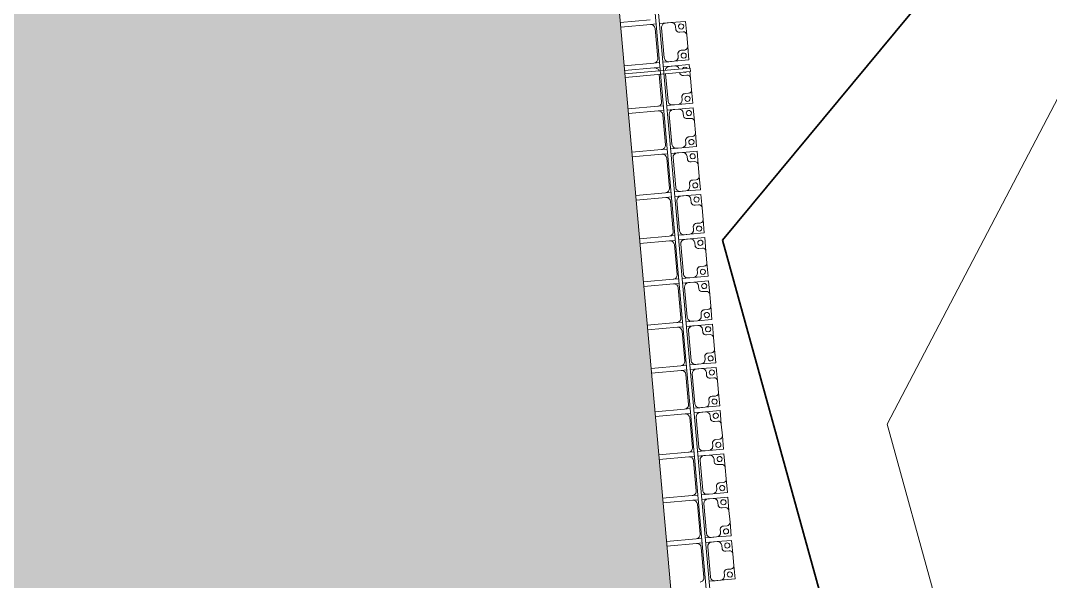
# Model space of a CAD drawing. Header units: millimetres. Extents: x -861324 to 439029, y -308065 to 694685.
# Drawn here: x -21523 to -9671, y 87816 to 94275 of the extents above; entities that cross this region are included whole.
import ezdxf

# ---------------------------------------------------------------- set-up
doc = ezdxf.new("R2010")
doc.units = ezdxf.units.MM
for name, color, linetype, lineweight in [('A-DETL-GENF', 92, 'Continuous', 9), ('A-DETL-THIN', 151, 'Continuous', 9), ('A-GENM', 13, 'Continuous', 9), ('C-TOPO-MAJR', 7, 'Continuous', 35), ('C-TOPO-MINR', 7, 'Continuous', 9), ('S-BEAM', 12, 'Continuous', 9)]:
    doc.layers.add(name, color=color, linetype=linetype, lineweight=lineweight)

# ---------------------------------------------------------------- blocks, each defined once
blk = doc.blocks.new('Dầm C52 - Dầm C52-21055-BỐ TRÍ BÈ PIN HỒ BẢN MÒNG')
at = {"layer": 'S-BEAM', "color": 7}
for p, q in [((-63556, 20), (63556, 20)), ((63556, -20), (-63556, -20))]:
    blk.add_line(p, q, dxfattribs=at)
blk = doc.blocks.new('Dầm C52 - Hộp 40x60-15957-BỐ TRÍ BÈ PIN HỒ BẢN MÒNG')
at = {"layer": 'S-BEAM', "color": 7}
for p, q in [((36408, 20), (37160, 20)), ((37160, 20), (37160, -20)), ((37160, -20), (36408, -20))]:
    blk.add_line(p, q, dxfattribs=at)
blk = doc.blocks.new('Dai phaodi lai - DẢI PHAO ĐI LẠI-21666-BỐ TRÍ BÈ PIN HỒ BẢN MÒNG')
at = {"layer": 'A-GENM', "color": 9}
for p, q in [((75777, 748), (75933, 748)), ((75777, 579), (75777, 748)), ((75777, 748), (75777, 579)), ((75933, 748), (75777, 748)), ((76067, 748), (76223, 748)), ((76223, 748), (76067, 748)), ((76223, 748), (76223, 579)), ((76223, 579), (76223, 748)), ((76277, 748), (76318, 748)), ((76277, 579), (76277, 748)), ((76277, 748), (76277, 579)), ((76318, 748), (76277, 748)), ((76358, 748), (76433, 748)), ((76433, 748), (76358, 748)), ((76567, 748), (76723, 748)), ((76723, 748), (76567, 748)), ((76723, 748), (76723, 579)), ((76723, 579), (76723, 748)), ((76777, 748), (76933, 748)), ((76777, 579), (76777, 748)), ((76777, 748), (76777, 579)), ((76933, 748), (76777, 748)), ((77067, 748), (77223, 748)), ((77223, 748), (77067, 748)), ((77223, 748), (77223, 579)), ((77223, 579), (77223, 748)), ((77277, 748), (77433, 748)), ((77277, 579), (77277, 748)), ((77277, 748), (77277, 579)), ((77433, 748), (77277, 748)), ((77567, 748), (77723, 748)), ((77723, 748), (77567, 748)), ((77723, 748), (77723, 579)), ((77723, 579), (77723, 748)), ((77777, 748), (77933, 748)), ((77777, 579), (77777, 748)), ((77777, 748), (77777, 579)), ((77933, 748), (77777, 748)), ((78067, 748), (78223, 748)), ((78223, 748), (78067, 748)), ((78223, 748), (78223, 579)), ((78223, 579), (78223, 748)), ((78277, 748), (78433, 748)), ((78277, 579), (78277, 748)), ((78277, 748), (78277, 579)), ((78433, 748), (78277, 748)), ((78567, 748), (78723, 748)), ((78723, 748), (78567, 748)), ((78723, 748), (78723, 579)), ((78723, 579), (78723, 748)), ((78777, 748), (78933, 748)), ((78777, 579), (78777, 748)), ((78777, 748), (78777, 579)), ((78933, 748), (78777, 748)), ((79067, 748), (79223, 748)), ((79223, 748), (79067, 748)), ((79223, 748), (79223, 579)), ((79223, 579), (79223, 748)), ((79277, 748), (79433, 748)), ((79277, 579), (79277, 748)), ((79277, 748), (79277, 579)), ((79433, 748), (79277, 748)), ((79567, 748), (79723, 748)), ((79723, 748), (79567, 748)), ((79723, 748), (79723, 579)), ((79723, 579), (79723, 748)), ((79777, 748), (79933, 748)), ((79777, 579), (79777, 748)), ((79777, 748), (79777, 579)), ((79933, 748), (79777, 748)), ((80067, 748), (80223, 748)), ((80223, 748), (80067, 748)), ((80223, 748), (80223, 579)), ((80223, 579), (80223, 748)), ((80277, 748), (80433, 748)), ((80277, 579), (80277, 748)), ((80277, 748), (80277, 579)), ((80433, 748), (80277, 748)), ((80567, 748), (80723, 748)), ((80723, 748), (80567, 748)), ((80723, 748), (80723, 579)), ((80723, 579), (80723, 748)), ((80777, 748), (80933, 748)), ((80777, 579), (80777, 748)), ((80777, 748), (80777, 579)), ((80933, 748), (80777, 748)), ((81067, 748), (81223, 748)), ((81223, 748), (81067, 748)), ((81223, 748), (81223, 579)), ((81223, 579), (81223, 748)), ((81277, 748), (81433, 748)), ((81277, 579), (81277, 748)), ((81277, 748), (81277, 579)), ((81433, 748), (81277, 748)), ((81567, 748), (81723, 748)), ((81723, 748), (81567, 748)), ((81723, 748), (81723, 579)), ((81723, 579), (81723, 748)), ((81777, 748), (81933, 748)), ((81777, 579), (81777, 748)), ((81777, 748), (81777, 579)), ((81933, 748), (81777, 748)), ((82067, 748), (82223, 748)), ((82223, 748), (82067, 748)), ((82223, 748), (82223, 579)), ((82223, 579), (82223, 748)), ((75827, 629), (75864, 629)), ((75864, 629), (75827, 629)), ((75827, 629), (75864, 629)), ((75895, 671), (75895, 710)), ((75895, 710), (75895, 671)), ((75895, 671), (75895, 710)), ((76136, 629), (76173, 629)), ((76173, 629), (76136, 629)), ((76136, 629), (76173, 629)), ((76395, 671), (76395, 710)), ((76395, 710), (76395, 671)), ((76395, 671), (76395, 710)), ((76636, 629), (76673, 629)), ((76673, 629), (76636, 629)), ((76636, 629), (76673, 629)), ((76827, 629), (76864, 629)), ((76864, 629), (76827, 629)), ((76827, 629), (76864, 629)), ((76895, 671), (76895, 710)), ((76895, 710), (76895, 671)), ((76895, 671), (76895, 710)), ((77136, 629), (77173, 629)), ((77173, 629), (77136, 629)), ((77136, 629), (77173, 629)), ((77327, 629), (77364, 629)), ((77364, 629), (77327, 629)), ((77327, 629), (77364, 629)), ((77395, 671), (77395, 710)), ((77395, 710), (77395, 671)), ((77395, 671), (77395, 710)), ((77636, 629), (77673, 629)), ((77673, 629), (77636, 629)), ((77636, 629), (77673, 629)), ((77827, 629), (77864, 629)), ((77864, 629), (77827, 629)), ((77827, 629), (77864, 629)), ((77895, 671), (77895, 710)), ((77895, 710), (77895, 671)), ((77895, 671), (77895, 710)), ((78136, 629), (78173, 629)), ((78173, 629), (78136, 629)), ((78136, 629), (78173, 629)), ((78327, 629), (78364, 629)), ((78364, 629), (78327, 629)), ((78327, 629), (78364, 629)), ((78395, 671), (78395, 710)), ((78395, 710), (78395, 671)), ((78395, 671), (78395, 710)), ((78636, 629), (78673, 629)), ((78673, 629), (78636, 629)), ((78636, 629), (78673, 629)), ((78827, 629), (78864, 629)), ((78864, 629), (78827, 629)), ((78827, 629), (78864, 629)), ((78895, 671), (78895, 710)), ((78895, 710), (78895, 671)), ((78895, 671), (78895, 710)), ((79136, 629), (79173, 629)), ((79173, 629), (79136, 629)), ((79136, 629), (79173, 629)), ((79327, 629), (79364, 629)), ((79364, 629), (79327, 629)), ((79327, 629), (79364, 629)), ((79395, 671), (79395, 710)), ((79395, 710), (79395, 671)), ((79395, 671), (79395, 710)), ((79636, 629), (79673, 629)), ((79673, 629), (79636, 629)), ((79636, 629), (79673, 629)), ((79827, 629), (79864, 629)), ((79864, 629), (79827, 629)), ((79827, 629), (79864, 629)), ((79895, 671), (79895, 710)), ((79895, 710), (79895, 671)), ((79895, 671), (79895, 710)), ((80136, 629), (80173, 629)), ((80173, 629), (80136, 629)), ((80136, 629), (80173, 629)), ((80327, 629), (80364, 629)), ((80364, 629), (80327, 629)), ((80327, 629), (80364, 629)), ((80395, 671), (80395, 710)), ((80395, 710), (80395, 671)), ((80395, 671), (80395, 710)), ((80636, 629), (80673, 629)), ((80673, 629), (80636, 629)), ((80636, 629), (80673, 629)), ((80827, 629), (80864, 629)), ((80864, 629), (80827, 629)), ((80827, 629), (80864, 629)), ((80895, 671), (80895, 710)), ((80895, 710), (80895, 671)), ((80895, 671), (80895, 710)), ((81136, 629), (81173, 629)), ((81173, 629), (81136, 629)), ((81136, 629), (81173, 629)), ((81327, 629), (81364, 629)), ((81364, 629), (81327, 629)), ((81327, 629), (81364, 629)), ((81395, 671), (81395, 710)), ((81395, 710), (81395, 671)), ((81395, 671), (81395, 710)), ((81636, 629), (81673, 629)), ((81673, 629), (81636, 629)), ((81636, 629), (81673, 629)), ((81827, 629), (81864, 629)), ((81864, 629), (81827, 629)), ((81827, 629), (81864, 629)), ((81895, 671), (81895, 710)), ((81895, 710), (81895, 671)), ((81895, 671), (81895, 710)), ((82136, 629), (82173, 629)), ((82173, 629), (82136, 629)), ((82136, 629), (82173, 629)), ((75777, 448), (75777, 579)), ((76223, 579), (76223, 448)), ((76277, 448), (76277, 579)), ((76723, 579), (76723, 448)), ((76777, 448), (76777, 579)), ((77223, 579), (77223, 448)), ((77277, 448), (77277, 579)), ((77723, 579), (77723, 448)), ((77777, 448), (77777, 579)), ((78223, 579), (78223, 448)), ((78277, 448), (78277, 579)), ((78723, 579), (78723, 448)), ((78777, 448), (78777, 579)), ((79223, 579), (79223, 448)), ((79277, 448), (79277, 579)), ((79723, 579), (79723, 448)), ((79777, 448), (79777, 579)), ((80223, 579), (80223, 448)), ((80277, 448), (80277, 579)), ((80723, 579), (80723, 448)), ((80777, 448), (80777, 579)), ((81223, 579), (81223, 448)), ((81277, 448), (81277, 579)), ((81723, 579), (81723, 448)), ((81777, 448), (81777, 579)), ((82223, 579), (82223, 448)), ((75777, 343), (75777, 408)), ((76223, 408), (76223, 343)), ((76277, 343), (76277, 408)), ((76723, 408), (76723, 343)), ((76777, 343), (76777, 408)), ((77223, 408), (77223, 343)), ((77277, 343), (77277, 408)), ((77723, 408), (77723, 343)), ((77777, 343), (77777, 408)), ((78223, 408), (78223, 343)), ((78277, 343), (78277, 408)), ((78723, 408), (78723, 343)), ((78777, 343), (78777, 408)), ((79223, 408), (79223, 343)), ((79277, 343), (79277, 408)), ((79723, 408), (79723, 343)), ((79777, 343), (79777, 408)), ((80223, 408), (80223, 343)), ((80277, 343), (80277, 408)), ((80723, 408), (80723, 343)), ((80777, 343), (80777, 408)), ((81223, 408), (81223, 343)), ((81277, 343), (81277, 408)), ((81723, 408), (81723, 343)), ((81777, 343), (81777, 408))]:
    blk.add_line(p, q, dxfattribs=at)
at = {"layer": 'A-GENM', "color": 7}
for p, q in [((76067, 748), (75933, 748)), ((76567, 748), (76433, 748)), ((77067, 748), (76933, 748)), ((77567, 748), (77433, 748)), ((78067, 748), (77933, 748)), ((78567, 748), (78433, 748)), ((79067, 748), (78933, 748)), ((79567, 748), (79433, 748)), ((80067, 748), (79933, 748)), ((80567, 748), (80433, 748)), ((81067, 748), (80933, 748)), ((81567, 748), (81433, 748)), ((82067, 748), (81933, 748)), ((75864, 629), (75827, 629)), ((75895, 710), (75895, 671)), ((76105, 671), (76105, 710)), ((76173, 629), (76136, 629)), ((76395, 710), (76395, 671)), ((76605, 671), (76605, 710)), ((76673, 629), (76636, 629)), ((76864, 629), (76827, 629)), ((76895, 710), (76895, 671)), ((77105, 671), (77105, 710)), ((77173, 629), (77136, 629)), ((77364, 629), (77327, 629)), ((77395, 710), (77395, 671)), ((77605, 671), (77605, 710)), ((77673, 629), (77636, 629)), ((77864, 629), (77827, 629)), ((77895, 710), (77895, 671)), ((78105, 671), (78105, 710)), ((78173, 629), (78136, 629)), ((78364, 629), (78327, 629)), ((78395, 710), (78395, 671)), ((78605, 671), (78605, 710)), ((78673, 629), (78636, 629)), ((78864, 629), (78827, 629)), ((78895, 710), (78895, 671)), ((79105, 671), (79105, 710)), ((79173, 629), (79136, 629)), ((79364, 629), (79327, 629)), ((79395, 710), (79395, 671)), ((79605, 671), (79605, 710)), ((79673, 629), (79636, 629)), ((79864, 629), (79827, 629)), ((79895, 710), (79895, 671)), ((80105, 671), (80105, 710)), ((80173, 629), (80136, 629)), ((80364, 629), (80327, 629)), ((80395, 710), (80395, 671)), ((80605, 671), (80605, 710)), ((80673, 629), (80636, 629)), ((80864, 629), (80827, 629)), ((80895, 710), (80895, 671)), ((81105, 671), (81105, 710)), ((81173, 629), (81136, 629)), ((81364, 629), (81327, 629)), ((81395, 710), (81395, 671)), ((81605, 671), (81605, 710)), ((81673, 629), (81636, 629)), ((81864, 629), (81827, 629)), ((81895, 710), (81895, 671)), ((82105, 671), (82105, 710)), ((82173, 629), (82136, 629)), ((75777, 579), (75777, 517)), ((75777, 448), (75777, 517)), ((76223, 517), (76223, 579)), ((76223, 517), (76223, 448)), ((76277, 579), (76277, 517)), ((76277, 448), (76277, 517)), ((76723, 517), (76723, 579)), ((76723, 517), (76723, 448)), ((76777, 579), (76777, 517)), ((76777, 448), (76777, 517)), ((77223, 517), (77223, 579)), ((77223, 517), (77223, 448)), ((77277, 579), (77277, 517)), ((77277, 448), (77277, 517)), ((77723, 517), (77723, 579)), ((77723, 517), (77723, 448)), ((77777, 579), (77777, 517)), ((77777, 448), (77777, 517)), ((78223, 517), (78223, 579)), ((78223, 517), (78223, 448)), ((78277, 579), (78277, 517)), ((78277, 448), (78277, 517)), ((78723, 517), (78723, 579)), ((78723, 517), (78723, 448)), ((78777, 579), (78777, 517)), ((78777, 448), (78777, 517)), ((79223, 517), (79223, 579)), ((79223, 517), (79223, 448)), ((79277, 579), (79277, 517)), ((79277, 448), (79277, 517)), ((79723, 517), (79723, 579)), ((79723, 517), (79723, 448)), ((79777, 579), (79777, 517)), ((79777, 448), (79777, 517)), ((80223, 517), (80223, 579)), ((80223, 517), (80223, 448)), ((80277, 579), (80277, 517)), ((80277, 448), (80277, 517)), ((80723, 517), (80723, 579)), ((80723, 517), (80723, 448)), ((80777, 579), (80777, 517)), ((80777, 448), (80777, 517)), ((81223, 517), (81223, 579)), ((81223, 517), (81223, 448)), ((81277, 579), (81277, 517)), ((81277, 448), (81277, 517)), ((81723, 517), (81723, 579)), ((81723, 517), (81723, 448)), ((81777, 579), (81777, 517)), ((81777, 448), (81777, 517)), ((82223, 517), (82223, 579)), ((82223, 517), (82223, 448)), ((75777, 343), (75777, 408)), ((75827, 467), (76173, 467)), ((76173, 393), (75827, 393)), ((76223, 408), (76223, 343)), ((76277, 343), (76277, 408)), ((76358, 467), (76673, 467)), ((76673, 393), (76358, 393)), ((76723, 408), (76723, 343)), ((76777, 343), (76777, 408)), ((76827, 467), (77173, 467)), ((77173, 393), (76827, 393)), ((77223, 408), (77223, 343)), ((77277, 343), (77277, 408)), ((77327, 467), (77673, 467)), ((77673, 393), (77327, 393)), ((77723, 408), (77723, 343)), ((77777, 343), (77777, 408)), ((77827, 467), (78173, 467)), ((78173, 393), (77827, 393)), ((78223, 408), (78223, 343)), ((78277, 343), (78277, 408)), ((78327, 467), (78673, 467)), ((78673, 393), (78327, 393)), ((78723, 408), (78723, 343)), ((78777, 343), (78777, 408)), ((78827, 467), (79173, 467)), ((79173, 393), (78827, 393)), ((79223, 408), (79223, 343)), ((79277, 343), (79277, 408)), ((79327, 467), (79673, 467)), ((79673, 393), (79327, 393)), ((79723, 408), (79723, 343)), ((79777, 343), (79777, 408)), ((79827, 467), (80173, 467)), ((80173, 393), (79827, 393)), ((80223, 408), (80223, 343)), ((80277, 343), (80277, 408)), ((80327, 467), (80673, 467)), ((80673, 393), (80327, 393)), ((80723, 408), (80723, 343)), ((80777, 343), (80777, 408)), ((80827, 467), (81173, 467)), ((81173, 393), (80827, 393)), ((81223, 408), (81223, 343)), ((81277, 343), (81277, 408)), ((81327, 467), (81673, 467)), ((81673, 393), (81327, 393)), ((81723, 408), (81723, 343)), ((81777, 343), (81777, 408)), ((81827, 467), (82173, 467)), ((82173, 393), (81827, 393)), ((75723, 0), (75723, 343)), ((75777, 343), (75777, 0)), ((76223, 0), (76223, 343)), ((76277, 343), (76277, 0)), ((76723, 0), (76723, 343)), ((76777, 343), (76777, 0)), ((77223, 0), (77223, 343)), ((77277, 343), (77277, 0)), ((77723, 0), (77723, 343)), ((77777, 343), (77777, 0)), ((78223, 0), (78223, 343)), ((78277, 343), (78277, 0)), ((78723, 0), (78723, 343)), ((78777, 343), (78777, 0)), ((79223, 0), (79223, 343)), ((79277, 343), (79277, 0)), ((79723, 0), (79723, 343)), ((79777, 343), (79777, 0)), ((80223, 0), (80223, 343)), ((80277, 343), (80277, 0)), ((80723, 0), (80723, 343)), ((80777, 343), (80777, 0)), ((81223, 0), (81223, 343)), ((81277, 343), (81277, 0)), ((81723, 0), (81723, 343)), ((81777, 343), (81777, 0))]:
    blk.add_line(p, q, dxfattribs=at)
at = {"layer": 'A-GENM', "color": 9}
for centre, radius, start, end in [((75832, 693), 30, 90, 270), ((75832, 693), 30, 90, 270), ((75832, 693), 30, 270, 90), ((75832, 693), 30, 270, 90), ((75933, 710), 38, 135, 180), ((75933, 710), 38, 135, 180), ((75933, 710), 38, 135, 180), ((76067, 710), 38, 15, 45), ((76067, 710), 38, 15, 45), ((76067, 710), 38, 15, 45), ((76168, 693), 30, 90, 270), ((76168, 693), 30, 90, 270), ((76168, 693), 30, 270, 90), ((76168, 693), 30, 270, 90), ((76332, 693), 30, 120, 240), ((76332, 693), 30, 120, 240), ((76433, 710), 38, 135, 180), ((76433, 710), 38, 135, 180), ((76433, 710), 38, 135, 180), ((76567, 710), 38, 15, 45), ((76567, 710), 38, 15, 45), ((76567, 710), 38, 15, 45), ((76668, 693), 30, 90, 270), ((76668, 693), 30, 90, 270), ((76668, 693), 30, 270, 90), ((76668, 693), 30, 270, 90), ((76832, 693), 30, 90, 270), ((76832, 693), 30, 90, 270), ((76832, 693), 30, 270, 90), ((76832, 693), 30, 270, 90), ((76933, 710), 38, 135, 180), ((76933, 710), 38, 135, 180), ((76933, 710), 38, 135, 180), ((77067, 710), 38, 15, 45), ((77067, 710), 38, 15, 45), ((77067, 710), 38, 15, 45), ((77168, 693), 30, 90, 270), ((77168, 693), 30, 90, 270), ((77168, 693), 30, 270, 90), ((77168, 693), 30, 270, 90), ((77332, 693), 30, 90, 270), ((77332, 693), 30, 90, 270), ((77332, 693), 30, 270, 90), ((77332, 693), 30, 270, 90), ((77433, 710), 38, 135, 180), ((77433, 710), 38, 135, 180), ((77433, 710), 38, 135, 180), ((77567, 710), 38, 15, 45), ((77567, 710), 38, 15, 45), ((77567, 710), 38, 15, 45), ((77668, 693), 30, 90, 270), ((77668, 693), 30, 90, 270), ((77668, 693), 30, 270, 90), ((77668, 693), 30, 270, 90), ((77832, 693), 30, 90, 270), ((77832, 693), 30, 90, 270), ((77832, 693), 30, 270, 90), ((77832, 693), 30, 270, 90), ((77933, 710), 38, 135, 180), ((77933, 710), 38, 135, 180), ((77933, 710), 38, 135, 180), ((78067, 710), 38, 15, 45), ((78067, 710), 38, 15, 45), ((78067, 710), 38, 15, 45), ((78168, 693), 30, 90, 270), ((78168, 693), 30, 90, 270), ((78168, 693), 30, 270, 90), ((78168, 693), 30, 270, 90), ((78332, 693), 30, 90, 270), ((78332, 693), 30, 90, 270), ((78332, 693), 30, 270, 90), ((78332, 693), 30, 270, 90), ((78433, 710), 38, 135, 180), ((78433, 710), 38, 135, 180), ((78433, 710), 38, 135, 180), ((78567, 710), 38, 15, 45), ((78567, 710), 38, 15, 45), ((78567, 710), 38, 15, 45), ((78668, 693), 30, 90, 270), ((78668, 693), 30, 90, 270), ((78668, 693), 30, 270, 90), ((78668, 693), 30, 270, 90), ((78832, 693), 30, 90, 270), ((78832, 693), 30, 90, 270), ((78832, 693), 30, 270, 90), ((78832, 693), 30, 270, 90), ((78933, 710), 38, 135, 180), ((78933, 710), 38, 135, 180), ((78933, 710), 38, 135, 180), ((79067, 710), 38, 15, 45), ((79067, 710), 38, 15, 45), ((79067, 710), 38, 15, 45), ((79168, 693), 30, 90, 270), ((79168, 693), 30, 90, 270), ((79168, 693), 30, 270, 90), ((79168, 693), 30, 270, 90), ((79332, 693), 30, 90, 270), ((79332, 693), 30, 90, 270), ((79332, 693), 30, 270, 90), ((79332, 693), 30, 270, 90), ((79433, 710), 38, 135, 180), ((79433, 710), 38, 135, 180), ((79433, 710), 38, 135, 180), ((79567, 710), 38, 15, 45), ((79567, 710), 38, 15, 45), ((79567, 710), 38, 15, 45), ((79668, 693), 30, 90, 270), ((79668, 693), 30, 90, 270), ((79668, 693), 30, 270, 90), ((79668, 693), 30, 270, 90), ((79832, 693), 30, 90, 270), ((79832, 693), 30, 90, 270), ((79832, 693), 30, 270, 90), ((79832, 693), 30, 270, 90), ((79933, 710), 38, 135, 180), ((79933, 710), 38, 135, 180), ((79933, 710), 38, 135, 180), ((80067, 710), 38, 15, 45), ((80067, 710), 38, 15, 45), ((80067, 710), 38, 15, 45), ((80168, 693), 30, 90, 270), ((80168, 693), 30, 90, 270), ((80168, 693), 30, 270, 90), ((80168, 693), 30, 270, 90), ((80332, 693), 30, 90, 270), ((80332, 693), 30, 90, 270), ((80332, 693), 30, 270, 90), ((80332, 693), 30, 270, 90), ((80433, 710), 38, 135, 180), ((80433, 710), 38, 135, 180), ((80433, 710), 38, 135, 180), ((80567, 710), 38, 15, 45), ((80567, 710), 38, 15, 45), ((80567, 710), 38, 15, 45), ((80668, 693), 30, 90, 270), ((80668, 693), 30, 90, 270), ((80668, 693), 30, 270, 90), ((80668, 693), 30, 270, 90), ((80832, 693), 30, 90, 270), ((80832, 693), 30, 90, 270), ((80832, 693), 30, 270, 90), ((80832, 693), 30, 270, 90), ((80933, 710), 38, 135, 180), ((80933, 710), 38, 135, 180), ((80933, 710), 38, 135, 180), ((81067, 710), 38, 15, 45), ((81067, 710), 38, 15, 45), ((81067, 710), 38, 15, 45), ((81168, 693), 30, 90, 270), ((81168, 693), 30, 90, 270), ((81168, 693), 30, 270, 90), ((81168, 693), 30, 270, 90), ((81332, 693), 30, 90, 270), ((81332, 693), 30, 90, 270), ((81332, 693), 30, 270, 90), ((81332, 693), 30, 270, 90), ((81433, 710), 38, 135, 180), ((81433, 710), 38, 135, 180), ((81433, 710), 38, 135, 180), ((81567, 710), 38, 15, 45), ((81567, 710), 38, 15, 45), ((81567, 710), 38, 15, 45), ((81668, 693), 30, 90, 270), ((81668, 693), 30, 90, 270), ((81668, 693), 30, 270, 90), ((81668, 693), 30, 270, 90), ((81832, 693), 30, 90, 270), ((81832, 693), 30, 90, 270), ((81832, 693), 30, 270, 90), ((81832, 693), 30, 270, 90), ((81933, 710), 38, 135, 180), ((81933, 710), 38, 135, 180), ((81933, 710), 38, 135, 180), ((82067, 710), 38, 15, 45), ((82067, 710), 38, 15, 45), ((82067, 710), 38, 15, 45), ((82168, 693), 30, 90, 270), ((82168, 693), 30, 90, 270), ((82168, 693), 30, 270, 90), ((82168, 693), 30, 270, 90), ((75827, 579), 50, 90, 180), ((75827, 579), 50, 90, 180), ((75827, 579), 50, 90, 180), ((75855, 668), 40, 283.1885, 296.5751), ((75855, 668), 40, 283.1885, 296.5751), ((75855, 668), 40, 283.1885, 296.5751), ((75855, 668), 40, 323.3483, 3.5081), ((75855, 668), 40, 323.3483, 3.5081), ((75855, 668), 40, 323.3483, 3.5081), ((76145, 668), 40, 176.4919, 230.0383), ((76145, 668), 40, 176.4919, 230.0383), ((76145, 668), 40, 176.4919, 230.0383), ((76145, 668), 40, 243.4249, 256.8115), ((76145, 668), 40, 243.4249, 256.8115), ((76145, 668), 40, 243.4249, 256.8115), ((76173, 579), 50, 0, 90), ((76173, 579), 50, 0, 90), ((76173, 579), 50, 0, 90), ((76327, 579), 50, 105, 180), ((76327, 579), 50, 105, 180), ((76327, 579), 50, 105, 180), ((76332, 693), 30, 330, 30), ((76332, 693), 30, 330, 30), ((76355, 668), 40, 283.1885, 296.5751), ((76355, 668), 40, 283.1885, 296.5751), ((76355, 668), 40, 283.1885, 296.5751), ((76355, 668), 40, 323.3483, 3.5081), ((76355, 668), 40, 323.3483, 3.5081), ((76355, 668), 40, 323.3483, 3.5081), ((76645, 668), 40, 176.4919, 230.0383), ((76645, 668), 40, 176.4919, 230.0383), ((76645, 668), 40, 176.4919, 230.0383), ((76645, 668), 40, 243.4249, 256.8115), ((76645, 668), 40, 243.4249, 256.8115), ((76645, 668), 40, 243.4249, 256.8115), ((76673, 579), 50, 0, 90), ((76673, 579), 50, 0, 90), ((76673, 579), 50, 0, 90), ((76827, 579), 50, 90, 180), ((76827, 579), 50, 90, 180), ((76827, 579), 50, 90, 180), ((76855, 668), 40, 283.1885, 296.5751), ((76855, 668), 40, 283.1885, 296.5751), ((76855, 668), 40, 283.1885, 296.5751), ((76855, 668), 40, 323.3483, 3.5081), ((76855, 668), 40, 323.3483, 3.5081), ((76855, 668), 40, 323.3483, 3.5081), ((77145, 668), 40, 176.4919, 230.0383), ((77145, 668), 40, 176.4919, 230.0383), ((77145, 668), 40, 176.4919, 230.0383), ((77145, 668), 40, 243.4249, 256.8115), ((77145, 668), 40, 243.4249, 256.8115), ((77145, 668), 40, 243.4249, 256.8115), ((77173, 579), 50, 0, 90), ((77173, 579), 50, 0, 90), ((77173, 579), 50, 0, 90), ((77327, 579), 50, 90, 180), ((77327, 579), 50, 90, 180), ((77327, 579), 50, 90, 180), ((77355, 668), 40, 283.1885, 296.5751), ((77355, 668), 40, 283.1885, 296.5751), ((77355, 668), 40, 283.1885, 296.5751), ((77355, 668), 40, 323.3483, 3.5081), ((77355, 668), 40, 323.3483, 3.5081), ((77355, 668), 40, 323.3483, 3.5081), ((77645, 668), 40, 176.4919, 230.0383), ((77645, 668), 40, 176.4919, 230.0383), ((77645, 668), 40, 176.4919, 230.0383), ((77645, 668), 40, 243.4249, 256.8115), ((77645, 668), 40, 243.4249, 256.8115), ((77645, 668), 40, 243.4249, 256.8115), ((77673, 579), 50, 0, 90), ((77673, 579), 50, 0, 90), ((77673, 579), 50, 0, 90), ((77827, 579), 50, 90, 180), ((77827, 579), 50, 90, 180), ((77827, 579), 50, 90, 180), ((77855, 668), 40, 283.1885, 296.5751), ((77855, 668), 40, 283.1885, 296.5751), ((77855, 668), 40, 283.1885, 296.5751), ((77855, 668), 40, 323.3483, 3.5081), ((77855, 668), 40, 323.3483, 3.5081), ((77855, 668), 40, 323.3483, 3.5081), ((78145, 668), 40, 176.4919, 230.0383), ((78145, 668), 40, 176.4919, 230.0383), ((78145, 668), 40, 176.4919, 230.0383), ((78145, 668), 40, 243.4249, 256.8115), ((78145, 668), 40, 243.4249, 256.8115), ((78145, 668), 40, 243.4249, 256.8115), ((78173, 579), 50, 0, 90), ((78173, 579), 50, 0, 90), ((78173, 579), 50, 0, 90), ((78327, 579), 50, 90, 180), ((78327, 579), 50, 90, 180), ((78327, 579), 50, 90, 180), ((78355, 668), 40, 283.1885, 296.5751), ((78355, 668), 40, 283.1885, 296.5751), ((78355, 668), 40, 283.1885, 296.5751), ((78355, 668), 40, 323.3483, 3.5081), ((78355, 668), 40, 323.3483, 3.5081), ((78355, 668), 40, 323.3483, 3.5081), ((78645, 668), 40, 176.4919, 230.0383), ((78645, 668), 40, 176.4919, 230.0383), ((78645, 668), 40, 176.4919, 230.0383), ((78645, 668), 40, 243.4249, 256.8115), ((78645, 668), 40, 243.4249, 256.8115), ((78645, 668), 40, 243.4249, 256.8115), ((78673, 579), 50, 0, 90), ((78673, 579), 50, 0, 90), ((78673, 579), 50, 0, 90), ((78827, 579), 50, 90, 180), ((78827, 579), 50, 90, 180), ((78827, 579), 50, 90, 180), ((78855, 668), 40, 283.1885, 296.5751), ((78855, 668), 40, 283.1885, 296.5751), ((78855, 668), 40, 283.1885, 296.5751), ((78855, 668), 40, 323.3483, 3.5081), ((78855, 668), 40, 323.3483, 3.5081), ((78855, 668), 40, 323.3483, 3.5081), ((79145, 668), 40, 176.4919, 230.0383), ((79145, 668), 40, 176.4919, 230.0383), ((79145, 668), 40, 176.4919, 230.0383), ((79145, 668), 40, 243.4249, 256.8115), ((79145, 668), 40, 243.4249, 256.8115), ((79145, 668), 40, 243.4249, 256.8115), ((79173, 579), 50, 0, 90), ((79173, 579), 50, 360, 90), ((79173, 579), 50, 0, 90), ((79327, 579), 50, 90, 180), ((79327, 579), 50, 90, 180), ((79327, 579), 50, 90, 180), ((79355, 668), 40, 283.1885, 296.5751), ((79355, 668), 40, 283.1885, 296.5751), ((79355, 668), 40, 283.1885, 296.5751), ((79355, 668), 40, 323.3483, 3.5081), ((79355, 668), 40, 323.3483, 3.5081), ((79355, 668), 40, 323.3483, 3.5081), ((79645, 668), 40, 176.4919, 230.0383), ((79645, 668), 40, 176.4919, 230.0383), ((79645, 668), 40, 176.4919, 230.0383), ((79645, 668), 40, 243.4249, 256.8115), ((79645, 668), 40, 243.4249, 256.8115), ((79645, 668), 40, 243.4249, 256.8115), ((79673, 579), 50, 0, 90), ((79673, 579), 50, 0, 90), ((79673, 579), 50, 0, 90), ((79827, 579), 50, 90, 180), ((79827, 579), 50, 90, 180), ((79827, 579), 50, 90, 180), ((79855, 668), 40, 283.1885, 296.5751), ((79855, 668), 40, 283.1885, 296.5751), ((79855, 668), 40, 283.1885, 296.5751), ((79855, 668), 40, 323.3483, 3.5081), ((79855, 668), 40, 323.3483, 3.5081), ((79855, 668), 40, 323.3483, 3.5081), ((80145, 668), 40, 176.4919, 230.0383), ((80145, 668), 40, 176.4919, 230.0383), ((80145, 668), 40, 176.4919, 230.0383), ((80145, 668), 40, 243.4249, 256.8115), ((80145, 668), 40, 243.4249, 256.8115), ((80145, 668), 40, 243.4249, 256.8115), ((80173, 579), 50, 0, 90), ((80173, 579), 50, 0, 90), ((80173, 579), 50, 0, 90), ((80327, 579), 50, 90, 180), ((80327, 579), 50, 90, 180), ((80327, 579), 50, 90, 180), ((80355, 668), 40, 283.1885, 296.5751), ((80355, 668), 40, 283.1885, 296.5751), ((80355, 668), 40, 283.1885, 296.5751), ((80355, 668), 40, 323.3483, 3.5081), ((80355, 668), 40, 323.3483, 3.5081), ((80355, 668), 40, 323.3483, 3.5081), ((80645, 668), 40, 176.4919, 230.0383), ((80645, 668), 40, 176.4919, 230.0383), ((80645, 668), 40, 176.4919, 230.0383), ((80645, 668), 40, 243.4249, 256.8115), ((80645, 668), 40, 243.4249, 256.8115), ((80645, 668), 40, 243.4249, 256.8115), ((80673, 579), 50, 0, 90), ((80673, 579), 50, 360, 90), ((80673, 579), 50, 0, 90), ((80827, 579), 50, 90, 180), ((80827, 579), 50, 90, 180), ((80827, 579), 50, 90, 180), ((80855, 668), 40, 283.1885, 296.5751), ((80855, 668), 40, 283.1885, 296.5751), ((80855, 668), 40, 283.1885, 296.5751), ((80855, 668), 40, 323.3483, 3.5081), ((80855, 668), 40, 323.3483, 3.5081), ((80855, 668), 40, 323.3483, 3.5081), ((81145, 668), 40, 176.4919, 230.0383), ((81145, 668), 40, 176.4919, 230.0383), ((81145, 668), 40, 176.4919, 230.0383), ((81145, 668), 40, 243.4249, 256.8115), ((81145, 668), 40, 243.4249, 256.8115), ((81145, 668), 40, 243.4249, 256.8115), ((81173, 579), 50, 0, 90), ((81173, 579), 50, 0, 90), ((81173, 579), 50, 0, 90), ((81327, 579), 50, 90, 180), ((81327, 579), 50, 90, 180), ((81327, 579), 50, 90, 180), ((81355, 668), 40, 283.1885, 296.5751), ((81355, 668), 40, 283.1885, 296.5751), ((81355, 668), 40, 283.1885, 296.5751), ((81355, 668), 40, 323.3483, 3.5081), ((81355, 668), 40, 323.3483, 3.5081), ((81355, 668), 40, 323.3483, 3.5081), ((81645, 668), 40, 176.4919, 230.0383), ((81645, 668), 40, 176.4919, 230.0383), ((81645, 668), 40, 176.4919, 230.0383), ((81645, 668), 40, 243.4249, 256.8115), ((81645, 668), 40, 243.4249, 256.8115), ((81645, 668), 40, 243.4249, 256.8115), ((81673, 579), 50, 0, 90), ((81673, 579), 50, 0, 90), ((81673, 579), 50, 0, 90), ((81827, 579), 50, 90, 180), ((81827, 579), 50, 90, 180), ((81827, 579), 50, 90, 180), ((81855, 668), 40, 283.1885, 296.5751), ((81855, 668), 40, 283.1885, 296.5751), ((81855, 668), 40, 283.1885, 296.5751), ((81855, 668), 40, 323.3483, 3.5081), ((81855, 668), 40, 323.3483, 3.5081), ((81855, 668), 40, 323.3483, 3.5081), ((82145, 668), 40, 176.4919, 230.0383), ((82145, 668), 40, 176.4919, 230.0383), ((82145, 668), 40, 176.4919, 230.0383), ((82145, 668), 40, 243.4249, 256.8115), ((82145, 668), 40, 243.4249, 256.8115), ((82145, 668), 40, 243.4249, 256.8115), ((82173, 579), 50, 0, 90), ((82173, 579), 50, 360, 90), ((82173, 579), 50, 0, 90)]:
    blk.add_arc(centre, radius, start, end, dxfattribs=at)
at = {"layer": 'A-GENM', "color": 7}
for centre, radius, start, end in [((75933, 710), 38, 90, 180), ((76067, 710), 38, 360, 90), ((76433, 710), 38, 90, 180), ((76567, 710), 38, 360, 90), ((76933, 710), 38, 90, 180), ((77067, 710), 38, 360, 90), ((77433, 710), 38, 90, 180), ((77567, 710), 38, 360, 90), ((77933, 710), 38, 90, 180), ((78067, 710), 38, 360, 90), ((78433, 710), 38, 90, 180), ((78567, 710), 38, 360, 90), ((78933, 710), 38, 90, 180), ((79067, 710), 38, 360, 90), ((79433, 710), 38, 90, 180), ((79567, 710), 38, 360, 90), ((79933, 710), 38, 90, 180), ((80067, 710), 38, 360, 90), ((80433, 710), 38, 90, 180), ((80567, 710), 38, 360, 90), ((80933, 710), 38, 90, 180), ((81067, 710), 38, 360, 90), ((81433, 710), 38, 90, 180), ((81567, 710), 38, 360, 90), ((81933, 710), 38, 90, 180), ((82067, 710), 38, 360, 90), ((75827, 579), 50, 90, 180), ((75855, 668), 40, 283.1885, 3.5081), ((76145, 668), 40, 176.4919, 256.8115), ((76173, 579), 50, 0, 90), ((76327, 579), 50, 105, 180), ((76355, 668), 40, 283.1885, 3.5081), ((76645, 668), 40, 176.4919, 256.8115), ((76673, 579), 50, 0, 90), ((76827, 579), 50, 90, 180), ((76855, 668), 40, 283.1885, 3.5081), ((77145, 668), 40, 176.4919, 256.8115), ((77173, 579), 50, 0, 90), ((77327, 579), 50, 90, 180), ((77355, 668), 40, 283.1885, 3.5081), ((77645, 668), 40, 176.4919, 256.8115), ((77673, 579), 50, 0, 90), ((77827, 579), 50, 90, 180), ((77855, 668), 40, 283.1885, 3.5081), ((78145, 668), 40, 176.4919, 256.8115), ((78173, 579), 50, 0, 90), ((78327, 579), 50, 90, 180), ((78355, 668), 40, 283.1885, 3.5081), ((78645, 668), 40, 176.4919, 256.8115), ((78673, 579), 50, 0, 90), ((78827, 579), 50, 90, 180), ((78855, 668), 40, 283.1885, 3.5081), ((79145, 668), 40, 176.4919, 256.8115), ((79173, 579), 50, 360, 90), ((79327, 579), 50, 90, 180), ((79355, 668), 40, 283.1885, 3.5081), ((79645, 668), 40, 176.4919, 256.8115), ((79673, 579), 50, 0, 90), ((79827, 579), 50, 90, 180), ((79855, 668), 40, 283.1885, 3.5081), ((80145, 668), 40, 176.4919, 256.8115), ((80173, 579), 50, 0, 90), ((80327, 579), 50, 90, 180), ((80355, 668), 40, 283.1885, 3.5081), ((80645, 668), 40, 176.4919, 256.8115), ((80673, 579), 50, 360, 90), ((80827, 579), 50, 90, 180), ((80855, 668), 40, 283.1885, 3.5081), ((81145, 668), 40, 176.4919, 256.8115), ((81173, 579), 50, 0, 90), ((81327, 579), 50, 90, 180), ((81355, 668), 40, 283.1885, 3.5081), ((81645, 668), 40, 176.4919, 256.8115), ((81673, 579), 50, 0, 90), ((81827, 579), 50, 90, 180), ((81855, 668), 40, 283.1885, 3.5081), ((82145, 668), 40, 176.4919, 256.8115), ((82173, 579), 50, 360, 90), ((75827, 517), 50, 180, 255), ((76173, 517), 50, 270, 0), ((76327, 517), 50, 180, 255), ((76673, 517), 50, 270, 0), ((76827, 517), 50, 180, 270), ((77173, 517), 50, 270, 0), ((77327, 517), 50, 180, 270), ((77673, 517), 50, 270, 0), ((77827, 517), 50, 180, 270), ((78173, 517), 50, 270, 0), ((78327, 517), 50, 180, 270), ((78673, 517), 50, 270, 0), ((78827, 517), 50, 180, 270), ((79173, 517), 50, 270, 0), ((79327, 517), 50, 180, 270), ((79673, 517), 50, 270, 0), ((79827, 517), 50, 180, 270), ((80173, 517), 50, 270, 0), ((80327, 517), 50, 180, 270), ((80673, 517), 50, 270, 0), ((80827, 517), 50, 180, 270), ((81173, 517), 50, 270, 0), ((81327, 517), 50, 180, 270), ((81673, 517), 50, 270, 0), ((81827, 517), 50, 180, 270), ((82173, 517), 50, 270, 0), ((75827, 343), 50, 90, 180), ((75827, 517), 50, 255.0198, 270), ((76173, 343), 50, 360, 90), ((76327, 343), 50, 105, 180), ((76673, 343), 50, 360, 90), ((76827, 343), 50, 90, 180), ((77173, 343), 50, 360, 90), ((77327, 343), 50, 90, 180), ((77673, 343), 50, 360, 90), ((77827, 343), 50, 90, 180), ((78173, 343), 50, 360, 90), ((78327, 343), 50, 90, 180), ((78673, 343), 50, 360, 90), ((78827, 343), 50, 90, 180), ((79173, 343), 50, 360, 90), ((79327, 343), 50, 90, 180), ((79673, 343), 50, 360, 90), ((79827, 343), 50, 90, 180), ((80173, 343), 50, 360, 90), ((80327, 343), 50, 90, 180), ((80673, 343), 50, 360, 90), ((80827, 343), 50, 90, 180), ((81173, 343), 50, 360, 90), ((81327, 343), 50, 90, 180), ((81673, 343), 50, 360, 90), ((81827, 343), 50, 90, 180), ((82173, 343), 50, 360, 90)]:
    blk.add_arc(centre, radius, start, end, dxfattribs=at)
blk = doc.blocks.new('HOBANMONG_BEPIN 4_rvt-1-BỐ TRÍ BÈ PIN HỒ BẢN MÒNG')
at = {"layer": 'A-GENM', "lineweight": 9, "rotation": 275.0793457303301}
blk.add_blockref('Dai phaodi lai - DẢI PHAO ĐI LẠI-21666-BỐ TRÍ BÈ PIN HỒ BẢN MÒNG', (-21325, 169679), dxfattribs=at)
at = {"layer": 'S-BEAM', "lineweight": 9}
for name, p, rotation in [('Dầm C52 - Dầm C52-21055-BỐ TRÍ BÈ PIN HỒ BẢN MÒNG', (-15335, 107119), 95.07934573032993), ('Dầm C52 - Hộp 40x60-15957-BỐ TRÍ BÈ PIN HỒ BẢN MÒNG', (-50831, 90417), 5.079345730330104)]:
    blk.add_blockref(name, p, dxfattribs=dict(at, rotation=rotation))

msp = doc.modelspace()

# ---------------------------------------------------------------- hatches: boundary and pattern name
at = {"layer": 'A-DETL-GENF'}
msp.add_hatch(color=8, dxfattribs=at).paths.add_polyline_path([(-77890, -10053), (-40370, -6718), (-44620, 41093), (-10168, 44155), (-21324, 169661), (-93296, 163263), (-77965, -9210)])

# ---------------------------------------------------------------- linework, layer by layer
at = {"layer": 'A-DETL-THIN'}
msp.add_line((-10168, 44155), (-21324, 169661), dxfattribs=at)
at = {"layer": 'C-TOPO-MAJR'}
for p, q in [((-13446, 91745), (-9235, 96824)), ((-11624, 85161), (-13446, 91745))]:
    msp.add_line(p, q, dxfattribs=at)
at = {"layer": 'C-TOPO-MINR'}
for p, q in [((-11551, 89628), (-9182, 94159)), ((-10184, 84690), (-11551, 89628))]:
    msp.add_line(p, q, dxfattribs=at)

# ---------------------------------------------------------------- block references
at = {"lineweight": 5}
msp.add_blockref('HOBANMONG_BEPIN 4_rvt-1-BỐ TRÍ BÈ PIN HỒ BẢN MÒNG', (0, 0), dxfattribs=at)

doc.saveas('drawing.dxf')
